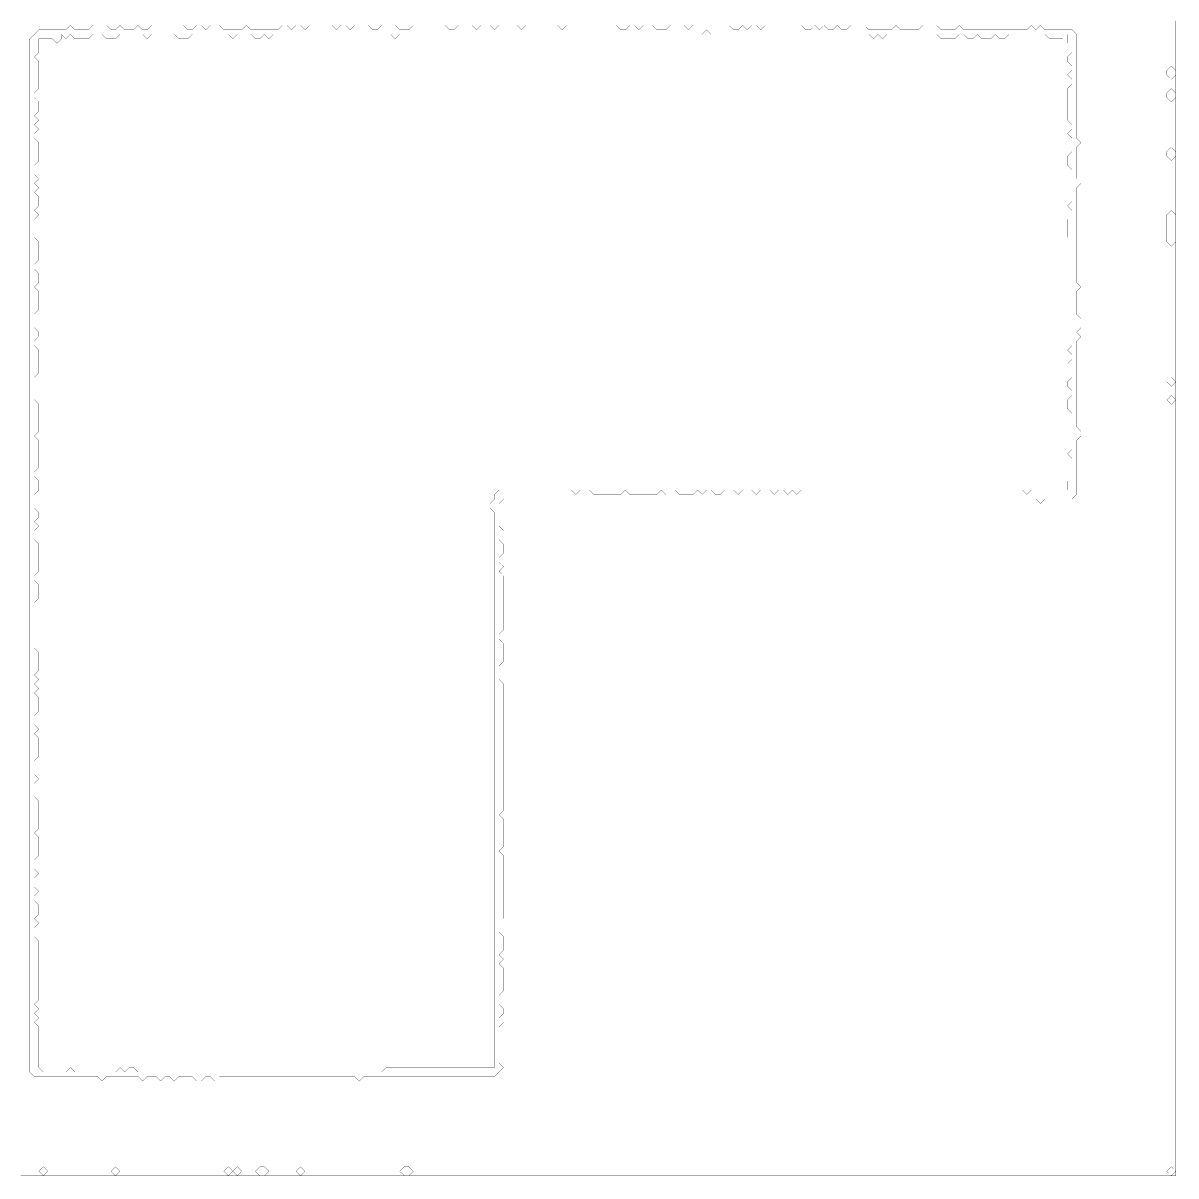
# Model space of a CAD drawing. Header units: metres. Extents: x 0 to 5192, y -5192 to 0.
# Drawn here: x 2596 to 5192, y -5192 to -2596 of the extents above; entities that cross this region are included whole.
import ezdxf

# ---------------------------------------------------------------- set-up
doc = ezdxf.new("R2010")
doc.units = ezdxf.units.M
doc.layers.add('conductor', color=1, linetype='Continuous')
doc.layers.add('substrate', color=5, linetype='Continuous')

msp = doc.modelspace()

# ---------------------------------------------------------------- linework, layer by layer
at = {"layer": 'conductor', "const_width": 0.5}
msp.add_lwpolyline([(4135.2, -2611.2), (4125, -2621.3), (4114.9, -2621.3), (4104.7, -2621.3), (4094.5, -2621.3), (4084.4, -2621.3), (4074.2, -2621.3), (4064.1, -2621.3), (4053.9, -2621.3), (4043.7, -2621.3), (4033.6, -2621.3), (4023.4, -2621.3), (4013.3, -2621.3), (4003.1, -2621.3), (3992.9, -2621.3), (3982.8, -2621.3), (3972.6, -2621.3), (3962.5, -2621.3), (3952.3, -2621.3), (3942.1, -2621.3), (3932, -2621.3), (3921.8, -2621.3), (3911.7, -2621.3), (3901.5, -2621.3), (3891.3, -2621.3), (3881.2, -2621.3), (3871, -2621.3), (3860.9, -2621.3), (3850.7, -2621.3), (3840.5, -2621.3), (3830.4, -2621.3), (3820.2, -2621.3), (3810.1, -2621.3), (3799.9, -2621.3), (3789.7, -2621.3), (3779.6, -2621.3), (3769.4, -2621.3), (3759.3, -2621.3), (3749.1, -2621.3), (3738.9, -2621.3), (3728.8, -2621.3), (3718.6, -2621.3), (3708.5, -2621.3), (3698.3, -2621.3), (3688.1, -2621.3), (3678, -2621.3), (3667.8, -2621.3), (3657.7, -2621.3), (3647.5, -2621.3), (3637.3, -2621.3), (3627.2, -2621.3), (3617, -2621.3), (3606.9, -2621.3), (3596.7, -2621.3), (3586.5, -2621.3), (3576.4, -2621.3), (3566.2, -2621.3), (3556.1, -2621.3), (3545.9, -2621.3), (3535.7, -2621.3), (3525.6, -2621.3), (3515.4, -2621.3), (3505.3, -2621.3), (3495.1, -2621.3), (3484.9, -2621.3), (3474.8, -2621.3), (3464.6, -2621.3), (3454.5, -2621.3), (3444.3, -2621.3), (3434.1, -2631.5), (3424, -2621.3), (3413.8, -2621.3), (3403.7, -2621.3), (3393.5, -2621.3), (3383.3, -2621.3), (3373.2, -2621.3), (3363, -2621.3), (3352.9, -2621.3), (3342.7, -2621.3), (3332.5, -2621.3), (3322.4, -2621.3), (3312.2, -2621.3), (3302.1, -2621.3), (3291.9, -2621.3), (3281.7, -2621.3), (3271.6, -2621.3), (3261.4, -2621.3), (3251.2, -2621.3), (3241.1, -2621.3), (3230.9, -2621.3), (3220.8, -2621.3), (3210.6, -2621.3), (3200.4, -2621.3), (3190.3, -2621.3), (3180.1, -2621.3), (3170, -2621.3), (3159.8, -2621.3), (3149.6, -2631.5), (3139.5, -2621.3), (3129.3, -2631.5), (3119.2, -2631.5), (3109, -2621.3), (3098.8, -2621.3), (3088.7, -2621.3), (3078.5, -2621.3), (3068.4, -2631.5), (3058.2, -2621.3), (3048, -2621.3), (3037.9, -2621.3), (3027.7, -2621.3), (3017.6, -2621.3), (3007.4, -2621.3), (2997.2, -2621.3), (2987.1, -2621.3), (2976.9, -2621.3), (2966.8, -2631.5), (2956.6, -2631.5), (2946.4, -2631.5), (2936.3, -2621.3), (2926.1, -2621.3), (2916, -2621.3), (2905.8, -2621.3), (2895.6, -2621.3), (2885.5, -2621.3), (2875.3, -2631.5), (2865.2, -2621.3), (2855, -2621.3), (2844.8, -2621.3), (2834.7, -2621.3), (2824.5, -2621.3), (2814.4, -2621.3), (2804.2, -2631.5), (2794, -2631.5), (2783.9, -2631.5), (2773.7, -2621.3), (2763.6, -2621.3), (2753.4, -2621.3), (2743.2, -2631.5), (2733.1, -2631.5), (2722.9, -2631.5), (2712.8, -2631.5), (2702.6, -2621.3), (2692.4, -2631.5), (2682.3, -2621.3), (2682.3, -2631.5), (2672.1, -2641.6), (2662, -2631.5), (2651.8, -2631.5), (2641.6, -2631.5), (2631.5, -2631.5), (2631.5, -2641.6), (2631.5, -2651.8), (2631.5, -2662), (2621.3, -2672.1), (2631.5, -2682.3), (2631.5, -2692.4), (2631.5, -2702.6), (2631.5, -2712.8), (2631.5, -2722.9), (2631.5, -2733.1), (2631.5, -2743.2), (2621.3, -2753.4), (2621.3, -2763.6), (2631.5, -2773.7), (2631.5, -2783.9), (2631.5, -2794), (2621.3, -2804.2), (2631.5, -2814.4), (2621.3, -2824.5), (2631.5, -2834.7), (2621.3, -2844.8), (2621.3, -2855), (2631.5, -2865.2), (2631.5, -2875.3), (2631.5, -2885.5), (2631.5, -2895.6), (2631.5, -2905.8), (2621.3, -2916), (2621.3, -2926.1), (2621.3, -2936.3), (2631.5, -2946.4), (2621.3, -2956.6), (2631.5, -2966.8), (2621.3, -2976.9), (2631.5, -2987.1), (2631.5, -2997.2), (2631.5, -3007.4), (2621.3, -3017.6), (2631.5, -3027.7), (2621.3, -3037.9), (2621.3, -3048), (2621.3, -3058.2), (2621.3, -3068.4), (2621.3, -3078.5), (2631.5, -3088.7), (2631.5, -3098.8), (2631.5, -3109), (2631.5, -3119.2), (2631.5, -3129.3), (2621.3, -3139.5), (2621.3, -3149.6), (2631.5, -3159.8), (2631.5, -3170), (2631.5, -3180.1), (2621.3, -3190.3), (2631.5, -3200.4), (2631.5, -3210.6), (2631.5, -3220.8), (2631.5, -3230.9), (2631.5, -3241.1), (2621.3, -3251.2), (2621.3, -3261.4), (2621.3, -3271.6), (2621.3, -3281.7), (2631.5, -3291.9), (2631.5, -3302.1), (2621.3, -3312.2), (2621.3, -3322.4), (2631.5, -3332.5), (2631.5, -3342.7), (2631.5, -3352.9), (2631.5, -3363), (2631.5, -3373.2), (2631.5, -3383.3), (2621.3, -3393.5), (2621.3, -3403.7), (2621.3, -3413.8), (2621.3, -3424), (2621.3, -3434.1), (2621.3, -3444.3), (2631.5, -3454.5), (2631.5, -3464.6), (2631.5, -3474.8), (2631.5, -3484.9), (2631.5, -3495.1), (2631.5, -3505.3), (2631.5, -3515.4), (2621.3, -3525.6), (2631.5, -3535.7), (2631.5, -3545.9), (2631.5, -3556.1), (2631.5, -3566.2), (2631.5, -3576.4), (2631.5, -3586.5), (2631.5, -3596.7), (2621.3, -3606.9), (2621.3, -3617), (2631.5, -3627.2), (2631.5, -3637.3), (2631.5, -3647.5), (2621.3, -3657.7), (2621.3, -3667.8), (2621.3, -3678), (2621.3, -3688.1), (2631.5, -3698.3), (2631.5, -3708.5), (2621.3, -3718.6), (2631.5, -3728.8), (2621.3, -3738.9), (2621.3, -3749.1), (2621.3, -3759.3), (2631.5, -3769.4), (2631.5, -3779.6), (2631.5, -3789.7), (2631.5, -3799.9), (2631.5, -3810.1), (2631.5, -3820.2), (2631.5, -3830.4), (2621.3, -3840.5), (2621.3, -3850.7), (2631.5, -3860.9), (2631.5, -3871), (2631.5, -3881.2), (2631.5, -3891.3), (2621.3, -3901.5), (2621.3, -3911.7), (2621.3, -3921.8), (2621.3, -3932), (2621.3, -3942.1), (2621.3, -3952.3), (2621.3, -3962.5), (2621.3, -3972.6), (2621.3, -3982.8), (2621.3, -3992.9), (2621.3, -4003.1), (2631.5, -4013.3), (2631.5, -4023.4), (2631.5, -4033.6), (2631.5, -4043.7), (2631.5, -4053.9), (2621.3, -4064.1), (2631.5, -4074.2), (2621.3, -4084.4), (2631.5, -4094.5), (2621.3, -4104.7), (2631.5, -4114.9), (2631.5, -4125), (2631.5, -4135.2), (2631.5, -4145.3), (2621.3, -4155.5), (2621.3, -4165.7), (2621.3, -4175.8), (2631.5, -4186), (2621.3, -4196.1), (2631.5, -4206.3), (2631.5, -4216.5), (2631.5, -4226.6), (2631.5, -4236.8), (2631.5, -4246.9), (2621.3, -4257.1), (2621.3, -4267.3), (2621.3, -4277.4), (2621.3, -4287.6), (2631.5, -4297.7), (2621.3, -4307.9), (2621.3, -4318.1), (2621.3, -4328.2), (2621.3, -4338.4), (2631.5, -4348.5), (2631.5, -4358.7), (2631.5, -4368.9), (2631.5, -4379), (2631.5, -4389.2), (2631.5, -4399.3), (2631.5, -4409.5), (2621.3, -4419.7), (2631.5, -4429.8), (2631.5, -4440), (2631.5, -4450.1), (2631.5, -4460.3), (2631.5, -4470.5), (2621.3, -4480.6), (2621.3, -4490.8), (2621.3, -4500.9), (2631.5, -4511.1), (2621.3, -4521.3), (2621.3, -4531.4), (2621.3, -4541.6), (2631.5, -4551.8), (2621.3, -4561.9), (2621.3, -4572.1), (2631.5, -4582.2), (2631.5, -4592.4), (2631.5, -4602.6), (2621.3, -4612.7), (2631.5, -4622.9), (2621.3, -4633), (2621.3, -4643.2), (2621.3, -4653.4), (2631.5, -4663.5), (2631.5, -4673.7), (2631.5, -4683.8), (2631.5, -4694), (2631.5, -4704.2), (2631.5, -4714.3), (2631.5, -4724.5), (2631.5, -4734.6), (2631.5, -4744.8), (2631.5, -4755), (2631.5, -4765.1), (2631.5, -4775.3), (2631.5, -4785.4), (2631.5, -4795.6), (2621.3, -4805.8), (2631.5, -4815.9), (2621.3, -4826.1), (2631.5, -4836.2), (2621.3, -4846.4), (2631.5, -4856.6), (2631.5, -4866.7), (2631.5, -4876.9), (2631.5, -4887), (2631.5, -4897.2), (2631.5, -4907.4), (2631.5, -4917.5), (2631.5, -4927.7), (2631.5, -4937.8), (2631.5, -4948), (2641.6, -4958.2), (2651.8, -4958.2), (2662, -4958.2), (2672.1, -4958.2), (2682.3, -4958.2), (2692.4, -4958.2), (2702.6, -4948), (2712.8, -4958.2), (2722.9, -4958.2), (2733.1, -4958.2), (2743.2, -4958.2), (2753.4, -4958.2), (2763.6, -4958.2), (2773.7, -4958.2), (2783.9, -4958.2), (2794, -4958.2), (2804.2, -4958.2), (2814.4, -4948), (2824.5, -4958.2), (2834.7, -4948), (2844.8, -4948), (2855, -4958.2), (2865.2, -4958.2), (2875.3, -4958.2), (2885.5, -4958.2), (2895.6, -4958.2), (2905.8, -4958.2), (2916, -4958.2), (2926.1, -4958.2), (2936.3, -4958.2), (2946.4, -4958.2), (2956.6, -4958.2), (2966.8, -4958.2), (2976.9, -4958.2), (2987.1, -4958.2), (2997.2, -4958.2), (3007.4, -4958.2), (3017.6, -4958.2), (3027.7, -4958.2), (3037.9, -4958.2), (3048, -4958.2), (3058.2, -4958.2), (3068.4, -4958.2), (3078.5, -4958.2), (3088.7, -4958.2), (3098.8, -4958.2), (3109, -4958.2), (3119.2, -4958.2), (3129.3, -4958.2), (3139.5, -4958.2), (3149.6, -4958.2), (3159.8, -4958.2), (3170, -4958.2), (3180.1, -4958.2), (3190.3, -4958.2), (3200.4, -4958.2), (3210.6, -4958.2), (3220.8, -4958.2), (3230.9, -4958.2), (3241.1, -4958.2), (3251.2, -4958.2), (3261.4, -4958.2), (3271.6, -4958.2), (3281.7, -4958.2), (3291.9, -4958.2), (3302.1, -4958.2), (3312.2, -4958.2), (3322.4, -4958.2), (3332.5, -4958.2), (3342.7, -4958.2), (3352.9, -4958.2), (3363, -4958.2), (3373.2, -4958.2), (3383.3, -4958.2), (3393.5, -4958.2), (3403.7, -4958.2), (3413.8, -4948), (3424, -4948), (3434.1, -4948), (3444.3, -4948), (3454.5, -4948), (3464.6, -4948), (3474.8, -4948), (3484.9, -4948), (3495.1, -4948), (3505.3, -4948), (3515.4, -4948), (3525.6, -4948), (3535.7, -4948), (3545.9, -4948), (3556.1, -4948), (3566.2, -4948), (3576.4, -4948), (3586.5, -4948), (3596.7, -4948), (3606.9, -4948), (3617, -4948), (3627.2, -4948), (3637.3, -4948), (3647.5, -4948), (3657.7, -4948), (3657.7, -4937.8), (3657.7, -4927.7), (3657.7, -4917.5), (3657.7, -4907.4), (3657.7, -4897.2), (3657.7, -4887), (3657.7, -4876.9), (3657.7, -4866.7), (3657.7, -4856.6), (3657.7, -4846.4), (3657.7, -4836.2), (3657.7, -4826.1), (3657.7, -4815.9), (3657.7, -4805.8), (3657.7, -4795.6), (3657.7, -4785.4), (3657.7, -4775.3), (3657.7, -4765.1), (3657.7, -4755), (3657.7, -4744.8), (3657.7, -4734.6), (3657.7, -4724.5), (3657.7, -4714.3), (3657.7, -4704.2), (3657.7, -4694), (3657.7, -4683.8), (3657.7, -4673.7), (3657.7, -4663.5), (3657.7, -4653.4), (3657.7, -4643.2), (3657.7, -4633), (3657.7, -4622.9), (3657.7, -4612.7), (3657.7, -4602.6), (3657.7, -4592.4), (3657.7, -4582.2), (3657.7, -4572.1), (3657.7, -4561.9), (3657.7, -4551.8), (3657.7, -4541.6), (3657.7, -4531.4), (3657.7, -4521.3), (3657.7, -4511.1), (3657.7, -4500.9), (3657.7, -4490.8), (3657.7, -4480.6), (3657.7, -4470.5), (3657.7, -4460.3), (3657.7, -4450.1), (3657.7, -4440), (3657.7, -4429.8), (3657.7, -4419.7), (3657.7, -4409.5), (3657.7, -4399.3), (3657.7, -4389.2), (3657.7, -4379), (3657.7, -4368.9), (3657.7, -4358.7), (3657.7, -4348.5), (3657.7, -4338.4), (3657.7, -4328.2), (3657.7, -4318.1), (3657.7, -4307.9), (3657.7, -4297.7), (3657.7, -4287.6), (3657.7, -4277.4), (3657.7, -4267.3), (3657.7, -4257.1), (3657.7, -4246.9), (3657.7, -4236.8), (3657.7, -4226.6), (3657.7, -4216.5), (3657.7, -4206.3), (3657.7, -4196.1), (3657.7, -4186), (3657.7, -4175.8), (3657.7, -4165.7), (3657.7, -4155.5), (3657.7, -4145.3), (3657.7, -4135.2), (3657.7, -4125), (3657.7, -4114.9), (3657.7, -4104.7), (3657.7, -4094.5), (3657.7, -4084.4), (3657.7, -4074.2), (3657.7, -4064.1), (3657.7, -4053.9), (3657.7, -4043.7), (3657.7, -4033.6), (3657.7, -4023.4), (3657.7, -4013.3), (3657.7, -4003.1), (3657.7, -3992.9), (3657.7, -3982.8), (3657.7, -3972.6), (3657.7, -3962.5), (3657.7, -3952.3), (3657.7, -3942.1), (3657.7, -3932), (3657.7, -3921.8), (3657.7, -3911.7), (3657.7, -3901.5), (3657.7, -3891.3), (3657.7, -3881.2), (3657.7, -3871), (3657.7, -3860.9), (3657.7, -3850.7), (3657.7, -3840.5), (3657.7, -3830.4), (3657.7, -3820.2), (3657.7, -3810.1), (3657.7, -3799.9), (3657.7, -3789.7), (3657.7, -3779.6), (3657.7, -3769.4), (3657.7, -3759.3), (3657.7, -3749.1), (3657.7, -3738.9), (3657.7, -3728.8), (3657.7, -3718.6), (3657.7, -3708.5), (3657.7, -3698.3), (3647.5, -3688.1), (3647.5, -3678), (3657.7, -3667.8), (3657.7, -3657.7), (3667.8, -3647.5), (3678, -3647.5), (3688.1, -3647.5), (3698.3, -3647.5), (3708.5, -3647.5), (3718.6, -3647.5), (3728.8, -3647.5), (3738.9, -3647.5), (3749.1, -3647.5), (3759.3, -3647.5), (3769.4, -3647.5), (3779.6, -3647.5), (3789.7, -3647.5), (3799.9, -3647.5), (3810.1, -3647.5), (3820.2, -3647.5), (3830.4, -3647.5), (3840.5, -3657.7), (3850.7, -3647.5), (3860.9, -3647.5), (3871, -3647.5), (3881.2, -3657.7), (3891.3, -3657.7), (3901.5, -3657.7), (3911.7, -3657.7), (3921.8, -3657.7), (3932, -3657.7), (3942.1, -3657.7), (3952.3, -3647.5), (3962.5, -3657.7), (3972.6, -3657.7), (3982.8, -3657.7), (3992.9, -3657.7), (4003.1, -3657.7), (4013.3, -3657.7), (4023.4, -3657.7), (4033.6, -3647.5), (4043.7, -3657.7), (4053.9, -3647.5), (4064.1, -3647.5), (4074.2, -3657.7), (4084.4, -3657.7), (4094.5, -3657.7), (4104.7, -3657.7), (4114.9, -3647.5), (4125, -3657.7), (4135.2, -3647.5), (4145.3, -3647.5), (4155.5, -3657.7), (4165.7, -3657.7), (4175.8, -3647.5), (4186, -3647.5), (4196.1, -3647.5), (4206.3, -3657.7), (4216.5, -3647.5), (4226.6, -3647.5), (4236.8, -3647.5), (4246.9, -3657.7), (4257.1, -3647.5), (4267.3, -3647.5), (4277.4, -3647.5), (4287.6, -3657.7), (4297.7, -3647.5), (4307.9, -3647.5), (4318.1, -3657.7), (4328.2, -3647.5), (4338.4, -3657.7), (4348.5, -3647.5), (4358.7, -3647.5), (4368.9, -3647.5), (4379, -3647.5), (4389.2, -3647.5), (4399.3, -3647.5), (4409.5, -3647.5), (4419.7, -3647.5), (4429.8, -3647.5), (4440, -3647.5), (4450.1, -3647.5), (4460.3, -3647.5), (4470.5, -3647.5), (4480.6, -3647.5), (4490.8, -3647.5), (4500.9, -3647.5), (4511.1, -3647.5), (4521.3, -3647.5), (4531.4, -3647.5), (4541.6, -3647.5), (4551.8, -3647.5), (4561.9, -3647.5), (4572.1, -3647.5), (4582.2, -3647.5), (4592.4, -3647.5), (4602.6, -3647.5), (4612.7, -3647.5), (4622.9, -3647.5), (4633, -3647.5), (4643.2, -3647.5), (4653.4, -3647.5), (4663.5, -3647.5), (4673.7, -3647.5), (4683.8, -3647.5), (4694, -3647.5), (4704.2, -3647.5), (4714.3, -3647.5), (4724.5, -3647.5), (4734.6, -3647.5), (4744.8, -3647.5), (4755, -3647.5), (4765.1, -3647.5), (4775.3, -3647.5), (4785.4, -3647.5), (4795.6, -3647.5), (4805.8, -3647.5), (4815.9, -3647.5), (4826.1, -3647.5), (4836.2, -3647.5), (4846.4, -3647.5), (4856.6, -3657.7), (4866.7, -3647.5), (4876.9, -3647.5), (4887, -3647.5), (4897.2, -3647.5), (4907.4, -3647.5), (4917.5, -3647.5), (4927.7, -3647.5), (4937.8, -3647.5), (4948, -3647.5), (4948, -3637.3), (4948, -3627.2), (4958.2, -3617), (4958.2, -3606.9), (4958.2, -3596.7), (4958.2, -3586.5), (4958.2, -3576.4), (4948, -3566.2), (4958.2, -3556.1), (4958.2, -3545.9), (4958.2, -3535.7), (4958.2, -3525.6), (4958.2, -3515.4), (4958.2, -3505.3), (4958.2, -3495.1), (4958.2, -3484.9), (4958.2, -3474.8), (4948, -3464.6), (4948, -3454.5), (4948, -3444.3), (4958.2, -3434.1), (4958.2, -3424), (4948, -3413.8), (4948, -3403.7), (4958.2, -3393.5), (4958.2, -3383.3), (4958.2, -3373.2), (4948, -3363), (4958.2, -3352.9), (4958.2, -3342.7), (4948, -3332.5), (4958.2, -3322.4), (4958.2, -3312.2), (4958.2, -3302.1), (4958.2, -3291.9), (4958.2, -3281.7), (4958.2, -3271.6), (4958.2, -3261.4), (4958.2, -3251.2), (4958.2, -3241.1), (4958.2, -3230.9), (4958.2, -3220.8), (4958.2, -3210.6), (4958.2, -3200.4), (4958.2, -3190.3), (4958.2, -3180.1), (4958.2, -3170), (4958.2, -3159.8), (4958.2, -3149.6), (4958.2, -3139.5), (4958.2, -3129.3), (4958.2, -3119.2), (4958.2, -3109), (4958.2, -3098.8), (4958.2, -3088.7), (4948, -3078.5), (4948, -3068.4), (4948, -3058.2), (4948, -3048), (4948, -3037.9), (4958.2, -3027.7), (4958.2, -3017.6), (4948, -3007.4), (4958.2, -2997.2), (4958.2, -2987.1), (4958.2, -2976.9), (4958.2, -2966.8), (4958.2, -2956.6), (4958.2, -2946.4), (4958.2, -2936.3), (4958.2, -2926.1), (4948, -2916), (4948, -2905.8), (4948, -2895.6), (4958.2, -2885.5), (4958.2, -2875.3), (4958.2, -2865.2), (4958.2, -2855), (4948, -2844.8), (4958.2, -2834.7), (4958.2, -2824.5), (4948, -2814.4), (4948, -2804.2), (4948, -2794), (4948, -2783.9), (4948, -2773.7), (4948, -2763.6), (4948, -2753.4), (4948, -2743.2), (4958.2, -2733.1), (4958.2, -2722.9), (4948, -2712.8), (4958.2, -2702.6), (4958.2, -2692.4), (4948, -2682.3), (4948, -2672.1), (4958.2, -2662), (4958.2, -2651.8), (4948, -2641.6), (4948, -2631.5), (4948, -2621.3), (4937.8, -2631.5), (4927.7, -2631.5), (4917.5, -2631.5), (4907.4, -2631.5), (4897.2, -2621.3), (4887, -2621.3), (4876.9, -2621.3), (4866.7, -2621.3), (4856.6, -2621.3), (4846.4, -2621.3), (4836.2, -2621.3), (4826.1, -2621.3), (4815.9, -2621.3), (4805.8, -2631.5), (4795.6, -2631.5), (4785.4, -2621.3), (4775.3, -2631.5), (4765.1, -2631.5), (4755, -2631.5), (4744.8, -2621.3), (4734.6, -2631.5), (4724.5, -2631.5), (4714.3, -2621.3), (4704.2, -2621.3), (4694, -2631.5), (4683.8, -2631.5), (4673.7, -2631.5), (4663.5, -2631.5), (4653.4, -2621.3), (4643.2, -2621.3), (4633, -2621.3), (4622.9, -2621.3), (4612.7, -2621.3), (4602.6, -2621.3), (4592.4, -2621.3), (4582.2, -2621.3), (4572.1, -2621.3), (4561.9, -2621.3), (4551.8, -2621.3), (4541.6, -2621.3), (4531.4, -2631.5), (4521.3, -2621.3), (4511.1, -2631.5), (4500.9, -2621.3), (4490.8, -2621.3), (4480.6, -2621.3), (4470.5, -2621.3), (4460.3, -2621.3), (4450.1, -2621.3), (4440, -2621.3), (4429.8, -2621.3), (4419.7, -2621.3), (4409.5, -2621.3), (4399.3, -2621.3), (4389.2, -2621.3), (4379, -2621.3), (4368.9, -2621.3), (4358.7, -2621.3), (4348.5, -2621.3), (4338.4, -2621.3), (4328.2, -2621.3), (4318.1, -2621.3), (4307.9, -2621.3), (4297.7, -2621.3), (4287.6, -2621.3), (4277.4, -2621.3), (4267.3, -2621.3), (4257.1, -2621.3), (4246.9, -2621.3), (4236.8, -2621.3), (4226.6, -2621.3), (4216.5, -2621.3), (4206.3, -2621.3), (4196.1, -2621.3), (4186, -2621.3), (4175.8, -2621.3), (4165.7, -2621.3), (4155.5, -2621.3), (4145.3, -2621.3)], close=True, dxfattribs=at)
at = {"layer": 'substrate', "const_width": 0.5}
msp.add_lwpolyline([(2590.8, -5191.8), (2601, -5191.8), (2611.2, -5191.8), (2621.3, -5191.8), (2631.5, -5191.8), (2641.6, -5191.8), (2651.8, -5191.8), (2662, -5191.8), (2672.1, -5191.8), (2682.3, -5191.8), (2692.4, -5191.8), (2702.6, -5191.8), (2712.8, -5191.8), (2722.9, -5191.8), (2733.1, -5191.8), (2743.2, -5191.8), (2753.4, -5191.8), (2763.6, -5191.8), (2773.7, -5191.8), (2783.9, -5191.8), (2794, -5191.8), (2804.2, -5191.8), (2814.4, -5191.8), (2824.5, -5191.8), (2834.7, -5191.8), (2844.8, -5191.8), (2855, -5191.8), (2865.2, -5191.8), (2875.3, -5191.8), (2885.5, -5191.8), (2895.6, -5191.8), (2905.8, -5191.8), (2916, -5191.8), (2926.1, -5191.8), (2936.3, -5191.8), (2946.4, -5191.8), (2956.6, -5191.8), (2966.8, -5191.8), (2976.9, -5191.8), (2987.1, -5191.8), (2997.2, -5191.8), (3007.4, -5191.8), (3017.6, -5191.8), (3027.7, -5191.8), (3037.9, -5191.8), (3048, -5191.8), (3058.2, -5191.8), (3068.4, -5191.8), (3078.5, -5191.8), (3088.7, -5191.8), (3098.8, -5191.8), (3109, -5191.8), (3119.2, -5191.8), (3129.3, -5191.8), (3139.5, -5191.8), (3149.6, -5191.8), (3159.8, -5191.8), (3170, -5191.8), (3180.1, -5191.8), (3190.3, -5191.8), (3200.4, -5191.8), (3210.6, -5191.8), (3220.8, -5191.8), (3230.9, -5191.8), (3241.1, -5191.8), (3251.2, -5191.8), (3261.4, -5191.8), (3271.6, -5191.8), (3281.7, -5191.8), (3291.9, -5191.8), (3302.1, -5191.8), (3312.2, -5191.8), (3322.4, -5191.8), (3332.5, -5191.8), (3342.7, -5191.8), (3352.9, -5191.8), (3363, -5191.8), (3373.2, -5191.8), (3383.3, -5191.8), (3393.5, -5191.8), (3403.7, -5191.8), (3413.8, -5191.8), (3424, -5191.8), (3434.1, -5191.8), (3444.3, -5191.8), (3454.5, -5191.8), (3464.6, -5191.8), (3474.8, -5191.8), (3484.9, -5191.8), (3495.1, -5191.8), (3505.3, -5191.8), (3515.4, -5191.8), (3525.6, -5191.8), (3535.7, -5191.8), (3545.9, -5191.8), (3556.1, -5191.8), (3566.2, -5191.8), (3576.4, -5191.8), (3586.5, -5191.8), (3596.7, -5191.8), (3606.9, -5191.8), (3617, -5191.8), (3627.2, -5191.8), (3637.3, -5191.8), (3647.5, -5191.8), (3657.7, -5191.8), (3667.8, -5191.8), (3678, -5191.8), (3688.1, -5191.8), (3698.3, -5191.8), (3708.5, -5191.8), (3718.6, -5191.8), (3728.8, -5191.8), (3738.9, -5191.8), (3749.1, -5191.8), (3759.3, -5191.8), (3769.4, -5191.8), (3779.6, -5191.8), (3789.7, -5191.8), (3799.9, -5191.8), (3810.1, -5191.8), (3820.2, -5191.8), (3830.4, -5191.8), (3840.5, -5191.8), (3850.7, -5191.8), (3860.9, -5191.8), (3871, -5191.8), (3881.2, -5191.8), (3891.3, -5191.8), (3901.5, -5191.8), (3911.7, -5191.8), (3921.8, -5191.8), (3932, -5191.8), (3942.1, -5191.8), (3952.3, -5191.8), (3962.5, -5191.8), (3972.6, -5191.8), (3982.8, -5191.8), (3992.9, -5191.8), (4003.1, -5191.8), (4013.3, -5191.8), (4023.4, -5191.8), (4033.6, -5191.8), (4043.7, -5191.8), (4053.9, -5191.8), (4064.1, -5191.8), (4074.2, -5191.8), (4084.4, -5191.8), (4094.5, -5191.8), (4104.7, -5191.8), (4114.9, -5191.8), (4125, -5191.8), (4135.2, -5191.8), (4145.3, -5191.8), (4155.5, -5191.8), (4165.7, -5191.8), (4175.8, -5191.8), (4186, -5191.8), (4196.1, -5191.8), (4206.3, -5191.8), (4216.5, -5191.8), (4226.6, -5191.8), (4236.8, -5191.8), (4246.9, -5191.8), (4257.1, -5191.8), (4267.3, -5191.8), (4277.4, -5191.8), (4287.6, -5191.8), (4297.7, -5191.8), (4307.9, -5191.8), (4318.1, -5191.8), (4328.2, -5191.8), (4338.4, -5191.8), (4348.5, -5191.8), (4358.7, -5191.8), (4368.9, -5191.8), (4379, -5191.8), (4389.2, -5191.8), (4399.3, -5191.8), (4409.5, -5191.8), (4419.7, -5191.8), (4429.8, -5191.8), (4440, -5191.8), (4450.1, -5191.8), (4460.3, -5191.8), (4470.5, -5191.8), (4480.6, -5191.8), (4490.8, -5191.8), (4500.9, -5191.8), (4511.1, -5191.8), (4521.3, -5191.8), (4531.4, -5191.8), (4541.6, -5191.8), (4551.8, -5191.8), (4561.9, -5191.8), (4572.1, -5191.8), (4582.2, -5191.8), (4592.4, -5191.8), (4602.6, -5191.8), (4612.7, -5191.8), (4622.9, -5191.8), (4633, -5191.8), (4643.2, -5191.8), (4653.4, -5191.8), (4663.5, -5191.8), (4673.7, -5191.8), (4683.8, -5191.8), (4694, -5191.8), (4704.2, -5191.8), (4714.3, -5191.8), (4724.5, -5191.8), (4734.6, -5191.8), (4744.8, -5191.8), (4755, -5191.8), (4765.1, -5191.8), (4775.3, -5191.8), (4785.4, -5191.8), (4795.6, -5191.8), (4805.8, -5191.8), (4815.9, -5191.8), (4826.1, -5191.8), (4836.2, -5191.8), (4846.4, -5191.8), (4856.6, -5191.8), (4866.7, -5191.8), (4876.9, -5191.8), (4887, -5191.8), (4897.2, -5191.8), (4907.4, -5191.8), (4917.5, -5191.8), (4927.7, -5191.8), (4937.8, -5191.8), (4948, -5191.8), (4958.2, -5191.8), (4968.3, -5191.8), (4978.5, -5191.8), (4988.6, -5191.8), (4998.8, -5191.8), (5009, -5191.8), (5019.1, -5191.8), (5029.3, -5191.8), (5039.4, -5191.8), (5049.6, -5191.8), (5059.8, -5191.8), (5069.9, -5191.8), (5080.1, -5191.8), (5090.2, -5191.8), (5100.4, -5191.8), (5110.6, -5191.8), (5120.7, -5191.8), (5130.9, -5191.8), (5141, -5191.8), (5151.2, -5191.8), (5161.4, -5191.8), (5171.5, -5191.8), (5181.7, -5191.8), (5191.8, -5191.8), (5191.8, -5181.7), (5191.8, -5171.5), (5191.8, -5161.4), (5191.8, -5151.2), (5191.8, -5141), (5191.8, -5130.9), (5191.8, -5120.7), (5191.8, -5110.6), (5191.8, -5100.4), (5191.8, -5090.2), (5191.8, -5080.1), (5191.8, -5069.9), (5191.8, -5059.8), (5191.8, -5049.6), (5191.8, -5039.4), (5191.8, -5029.3), (5191.8, -5019.1), (5191.8, -5009), (5191.8, -4998.8), (5191.8, -4988.6), (5191.8, -4978.5), (5191.8, -4968.3), (5191.8, -4958.2), (5191.8, -4948), (5191.8, -4937.8), (5191.8, -4927.7), (5191.8, -4917.5), (5191.8, -4907.4), (5191.8, -4897.2), (5191.8, -4887), (5191.8, -4876.9), (5191.8, -4866.7), (5191.8, -4856.6), (5191.8, -4846.4), (5191.8, -4836.2), (5191.8, -4826.1), (5191.8, -4815.9), (5191.8, -4805.8), (5191.8, -4795.6), (5191.8, -4785.4), (5191.8, -4775.3), (5191.8, -4765.1), (5191.8, -4755), (5191.8, -4744.8), (5191.8, -4734.6), (5191.8, -4724.5), (5191.8, -4714.3), (5191.8, -4704.2), (5191.8, -4694), (5191.8, -4683.8), (5191.8, -4673.7), (5191.8, -4663.5), (5191.8, -4653.4), (5191.8, -4643.2), (5191.8, -4633), (5191.8, -4622.9), (5191.8, -4612.7), (5191.8, -4602.6), (5191.8, -4592.4), (5191.8, -4582.2), (5191.8, -4572.1), (5191.8, -4561.9), (5191.8, -4551.8), (5191.8, -4541.6), (5191.8, -4531.4), (5191.8, -4521.3), (5191.8, -4511.1), (5191.8, -4500.9), (5191.8, -4490.8), (5191.8, -4480.6), (5191.8, -4470.5), (5191.8, -4460.3), (5191.8, -4450.1), (5191.8, -4440), (5191.8, -4429.8), (5191.8, -4419.7), (5191.8, -4409.5), (5191.8, -4399.3), (5191.8, -4389.2), (5191.8, -4379), (5191.8, -4368.9), (5191.8, -4358.7), (5191.8, -4348.5), (5191.8, -4338.4), (5191.8, -4328.2), (5191.8, -4318.1), (5191.8, -4307.9), (5191.8, -4297.7), (5191.8, -4287.6), (5191.8, -4277.4), (5191.8, -4267.3), (5191.8, -4257.1), (5191.8, -4246.9), (5191.8, -4236.8), (5191.8, -4226.6), (5191.8, -4216.5), (5191.8, -4206.3), (5191.8, -4196.1), (5191.8, -4186), (5191.8, -4175.8), (5191.8, -4165.7), (5191.8, -4155.5), (5191.8, -4145.3), (5191.8, -4135.2), (5191.8, -4125), (5191.8, -4114.9), (5191.8, -4104.7), (5191.8, -4094.5), (5191.8, -4084.4), (5191.8, -4074.2), (5191.8, -4064.1), (5191.8, -4053.9), (5191.8, -4043.7), (5191.8, -4033.6), (5191.8, -4023.4), (5191.8, -4013.3), (5191.8, -4003.1), (5191.8, -3992.9), (5191.8, -3982.8), (5191.8, -3972.6), (5191.8, -3962.5), (5191.8, -3952.3), (5191.8, -3942.1), (5191.8, -3932), (5191.8, -3921.8), (5191.8, -3911.7), (5191.8, -3901.5), (5191.8, -3891.3), (5191.8, -3881.2), (5191.8, -3871), (5191.8, -3860.9), (5191.8, -3850.7), (5191.8, -3840.5), (5191.8, -3830.4), (5191.8, -3820.2), (5191.8, -3810.1), (5191.8, -3799.9), (5191.8, -3789.7), (5191.8, -3779.6), (5191.8, -3769.4), (5191.8, -3759.3), (5191.8, -3749.1), (5191.8, -3738.9), (5191.8, -3728.8), (5191.8, -3718.6), (5191.8, -3708.5), (5191.8, -3698.3), (5191.8, -3688.1), (5191.8, -3678), (5191.8, -3667.8), (5191.8, -3657.7), (5191.8, -3647.5), (5191.8, -3637.3), (5191.8, -3627.2), (5191.8, -3617), (5191.8, -3606.9), (5191.8, -3596.7), (5191.8, -3586.5), (5191.8, -3576.4), (5191.8, -3566.2), (5191.8, -3556.1), (5191.8, -3545.9), (5191.8, -3535.7), (5191.8, -3525.6), (5191.8, -3515.4), (5191.8, -3505.3), (5191.8, -3495.1), (5191.8, -3484.9), (5191.8, -3474.8), (5191.8, -3464.6), (5191.8, -3454.5), (5191.8, -3444.3), (5191.8, -3434.1), (5191.8, -3424), (5191.8, -3413.8), (5191.8, -3403.7), (5191.8, -3393.5), (5191.8, -3383.3), (5191.8, -3373.2), (5191.8, -3363), (5191.8, -3352.9), (5191.8, -3342.7), (5191.8, -3332.5), (5191.8, -3322.4), (5191.8, -3312.2), (5191.8, -3302.1), (5191.8, -3291.9), (5191.8, -3281.7), (5191.8, -3271.6), (5191.8, -3261.4), (5191.8, -3251.2), (5191.8, -3241.1), (5191.8, -3230.9), (5191.8, -3220.8), (5191.8, -3210.6), (5191.8, -3200.4), (5191.8, -3190.3), (5191.8, -3180.1), (5191.8, -3170), (5191.8, -3159.8), (5191.8, -3149.6), (5191.8, -3139.5), (5191.8, -3129.3), (5191.8, -3119.2), (5191.8, -3109), (5191.8, -3098.8), (5191.8, -3088.7), (5191.8, -3078.5), (5191.8, -3068.4), (5191.8, -3058.2), (5191.8, -3048), (5191.8, -3037.9), (5191.8, -3027.7), (5191.8, -3017.6), (5191.8, -3007.4), (5191.8, -2997.2), (5191.8, -2987.1), (5191.8, -2976.9), (5191.8, -2966.8), (5191.8, -2956.6), (5191.8, -2946.4), (5191.8, -2936.3), (5191.8, -2926.1), (5191.8, -2916), (5191.8, -2905.8), (5191.8, -2895.6), (5191.8, -2885.5), (5191.8, -2875.3), (5191.8, -2865.2), (5191.8, -2855), (5191.8, -2844.8), (5191.8, -2834.7), (5191.8, -2824.5), (5191.8, -2814.4), (5191.8, -2804.2), (5191.8, -2794), (5191.8, -2783.9), (5191.8, -2773.7), (5191.8, -2763.6), (5191.8, -2753.4), (5191.8, -2743.2), (5191.8, -2733.1), (5191.8, -2722.9), (5191.8, -2712.8), (5191.8, -2702.6), (5191.8, -2692.4), (5191.8, -2682.3), (5191.8, -2672.1), (5191.8, -2662), (5191.8, -2651.8), (5191.8, -2641.6), (5191.8, -2631.5), (5191.8, -2621.3), (5191.8, -2611.2), (5191.8, -2601), (5191.8, -2590.8)], dxfattribs=at)
for points in [[(2692.4, -2611.2), (2702.6, -2601), (2712.8, -2611.2), (2722.9, -2611.2), (2733.1, -2611.2), (2743.2, -2611.2), (2753.4, -2601), (2763.6, -2601), (2773.7, -2601), (2783.9, -2601), (2794, -2611.2), (2804.2, -2611.2), (2814.4, -2601), (2824.5, -2611.2), (2834.7, -2611.2), (2844.8, -2611.2), (2855, -2601), (2865.2, -2611.2), (2875.3, -2611.2), (2885.5, -2601), (2895.6, -2601), (2905.8, -2601), (2916, -2601), (2926.1, -2601), (2936.3, -2601), (2946.4, -2601), (2956.6, -2601), (2966.8, -2611.2), (2976.9, -2611.2), (2987.1, -2601), (2997.2, -2601), (3007.4, -2611.2), (3017.6, -2601), (3027.7, -2601), (3037.9, -2601), (3048, -2611.2), (3058.2, -2611.2), (3068.4, -2611.2), (3078.5, -2611.2), (3088.7, -2611.2), (3098.8, -2601), (3109, -2611.2), (3119.2, -2611.2), (3129.3, -2611.2), (3139.5, -2611.2), (3149.6, -2611.2), (3159.8, -2611.2), (3170, -2611.2), (3180.1, -2601), (3190.3, -2601), (3200.4, -2611.2), (3210.6, -2601), (3220.8, -2601), (3230.9, -2611.2), (3241.1, -2601), (3251.2, -2601), (3261.4, -2601), (3271.6, -2601), (3281.7, -2601), (3291.9, -2601), (3302.1, -2611.2), (3312.2, -2601), (3322.4, -2601), (3332.5, -2611.2), (3342.7, -2601), (3352.9, -2601), (3363, -2601), (3373.2, -2601), (3383.3, -2611.2), (3393.5, -2611.2), (3403.7, -2601), (3413.8, -2601), (3424, -2601), (3434.1, -2601), (3444.3, -2611.2), (3454.5, -2611.2), (3464.6, -2611.2), (3474.8, -2601), (3484.9, -2601), (3495.1, -2601), (3505.3, -2601), (3515.4, -2601), (3525.6, -2601), (3535.7, -2601), (3545.9, -2601), (3556.1, -2611.2), (3566.2, -2611.2), (3576.4, -2601), (3586.5, -2601), (3596.7, -2601), (3606.9, -2601), (3617, -2611.2), (3627.2, -2601), (3637.3, -2601), (3647.5, -2601), (3657.7, -2611.2), (3667.8, -2601), (3678, -2601), (3688.1, -2601), (3698.3, -2601), (3708.5, -2601), (3718.6, -2611.2), (3728.8, -2601), (3738.9, -2601), (3749.1, -2601), (3759.3, -2601), (3769.4, -2601), (3779.6, -2601), (3789.7, -2601), (3799.9, -2601), (3810.1, -2611.2), (3820.2, -2601), (3830.4, -2601), (3840.5, -2601), (3850.7, -2601), (3860.9, -2601), (3871, -2601), (3881.2, -2601), (3891.3, -2601), (3901.5, -2601), (3911.7, -2601), (3921.8, -2601), (3932, -2601), (3942.1, -2611.2), (3952.3, -2611.2), (3962.5, -2601), (3972.6, -2601), (3982.8, -2611.2), (3992.9, -2601), (4003.1, -2601), (4013.3, -2601), (4023.4, -2611.2), (4033.6, -2611.2), (4043.7, -2611.2), (4053.9, -2601), (4064.1, -2601), (4074.2, -2601), (4084.4, -2601), (4094.5, -2611.2), (4104.7, -2601), (4114.9, -2601), (4125, -2601), (4135.2, -2601), (4145.3, -2601), (4155.5, -2601), (4165.7, -2601), (4175.8, -2601), (4186, -2601), (4196.1, -2611.2), (4206.3, -2611.2), (4216.5, -2601), (4226.6, -2611.2), (4236.8, -2601), (4246.9, -2601), (4257.1, -2611.2), (4267.3, -2601), (4277.4, -2601), (4287.6, -2601), (4297.7, -2601), (4307.9, -2601), (4318.1, -2601), (4328.2, -2601), (4338.4, -2601), (4348.5, -2601), (4358.7, -2611.2), (4368.9, -2611.2), (4379, -2601), (4389.2, -2611.2), (4399.3, -2601), (4409.5, -2611.2), (4419.7, -2611.2), (4429.8, -2601), (4440, -2611.2), (4450.1, -2611.2), (4460.3, -2601), (4470.5, -2601), (4480.6, -2601), (4490.8, -2601), (4500.9, -2611.2), (4511.1, -2611.2), (4521.3, -2611.2), (4531.4, -2611.2), (4541.6, -2611.2), (4551.8, -2611.2), (4561.9, -2601), (4572.1, -2611.2), (4582.2, -2611.2), (4592.4, -2611.2), (4602.6, -2611.2), (4612.7, -2611.2), (4622.9, -2601), (4633, -2601), (4643.2, -2601), (4653.4, -2601), (4663.5, -2611.2), (4673.7, -2611.2), (4683.8, -2611.2), (4694, -2611.2), (4704.2, -2601), (4714.3, -2611.2), (4724.5, -2611.2), (4734.6, -2611.2), (4744.8, -2611.2), (4755, -2611.2), (4765.1, -2611.2), (4775.3, -2611.2), (4785.4, -2611.2), (4795.6, -2611.2), (4805.8, -2611.2), (4815.9, -2611.2), (4826.1, -2611.2), (4836.2, -2611.2), (4846.4, -2611.2), (4856.6, -2611.2), (4866.7, -2601), (4876.9, -2611.2), (4887, -2601), (4897.2, -2611.2), (4907.4, -2611.2), (4917.5, -2611.2), (4927.7, -2611.2), (4937.8, -2611.2), (4948, -2611.2), (4958.2, -2611.2), (4968.3, -2621.3), (4968.3, -2631.5), (4968.3, -2641.6), (4968.3, -2651.8), (4968.3, -2662), (4968.3, -2672.1), (4968.3, -2682.3), (4968.3, -2692.4), (4968.3, -2702.6), (4968.3, -2712.8), (4968.3, -2722.9), (4968.3, -2733.1), (4968.3, -2743.2), (4968.3, -2753.4), (4968.3, -2763.6), (4968.3, -2773.7), (4968.3, -2783.9), (4968.3, -2794), (4968.3, -2804.2), (4968.3, -2814.4), (4968.3, -2824.5), (4968.3, -2834.7), (4968.3, -2844.8), (4968.3, -2855), (4978.5, -2865.2), (4968.3, -2875.3), (4968.3, -2885.5), (4968.3, -2895.6), (4968.3, -2905.8), (4968.3, -2916), (4968.3, -2926.1), (4968.3, -2936.3), (4968.3, -2946.4), (4978.5, -2956.6), (4968.3, -2966.8), (4968.3, -2976.9), (4968.3, -2987.1), (4968.3, -2997.2), (4968.3, -3007.4), (4968.3, -3017.6), (4968.3, -3027.7), (4968.3, -3037.9), (4968.3, -3048), (4968.3, -3058.2), (4968.3, -3068.4), (4968.3, -3078.5), (4968.3, -3088.7), (4968.3, -3098.8), (4968.3, -3109), (4968.3, -3119.2), (4968.3, -3129.3), (4968.3, -3139.5), (4968.3, -3149.6), (4968.3, -3159.8), (4968.3, -3170), (4968.3, -3180.1), (4978.5, -3190.3), (4968.3, -3200.4), (4968.3, -3210.6), (4968.3, -3220.8), (4968.3, -3230.9), (4968.3, -3241.1), (4968.3, -3251.2), (4978.5, -3261.4), (4978.5, -3271.6), (4978.5, -3281.7), (4968.3, -3291.9), (4978.5, -3302.1), (4968.3, -3312.2), (4968.3, -3322.4), (4968.3, -3332.5), (4968.3, -3342.7), (4968.3, -3352.9), (4968.3, -3363), (4968.3, -3373.2), (4968.3, -3383.3), (4968.3, -3393.5), (4968.3, -3403.7), (4968.3, -3413.8), (4968.3, -3424), (4968.3, -3434.1), (4968.3, -3444.3), (4968.3, -3454.5), (4968.3, -3464.6), (4968.3, -3474.8), (4968.3, -3484.9), (4968.3, -3495.1), (4968.3, -3505.3), (4978.5, -3515.4), (4978.5, -3525.6), (4968.3, -3535.7), (4968.3, -3545.9), (4968.3, -3556.1), (4968.3, -3566.2), (4968.3, -3576.4), (4968.3, -3586.5), (4968.3, -3596.7), (4968.3, -3606.9), (4968.3, -3617), (4968.3, -3627.2), (4968.3, -3637.3), (4968.3, -3647.5), (4968.3, -3657.7), (4958.2, -3667.8), (4948, -3667.8), (4937.8, -3667.8), (4927.7, -3667.8), (4917.5, -3667.8), (4907.4, -3667.8), (4897.2, -3667.8), (4887, -3678), (4876.9, -3667.8), (4866.7, -3667.8), (4856.6, -3667.8), (4846.4, -3667.8), (4836.2, -3667.8), (4826.1, -3667.8), (4815.9, -3667.8), (4805.8, -3667.8), (4795.6, -3667.8), (4785.4, -3667.8), (4775.3, -3667.8), (4765.1, -3667.8), (4755, -3667.8), (4744.8, -3667.8), (4734.6, -3667.8), (4724.5, -3667.8), (4714.3, -3667.8), (4704.2, -3667.8), (4694, -3667.8), (4683.8, -3667.8), (4673.7, -3667.8), (4663.5, -3667.8), (4653.4, -3667.8), (4643.2, -3667.8), (4633, -3667.8), (4622.9, -3667.8), (4612.7, -3667.8), (4602.6, -3667.8), (4592.4, -3667.8), (4582.2, -3667.8), (4572.1, -3667.8), (4561.9, -3667.8), (4551.8, -3667.8), (4541.6, -3667.8), (4531.4, -3667.8), (4521.3, -3667.8), (4511.1, -3667.8), (4500.9, -3667.8), (4490.8, -3667.8), (4480.6, -3667.8), (4470.5, -3667.8), (4460.3, -3667.8), (4450.1, -3667.8), (4440, -3667.8), (4429.8, -3667.8), (4419.7, -3667.8), (4409.5, -3667.8), (4399.3, -3667.8), (4389.2, -3667.8), (4379, -3667.8), (4368.9, -3667.8), (4358.7, -3667.8), (4348.5, -3667.8), (4338.4, -3667.8), (4328.2, -3667.8), (4318.1, -3667.8), (4307.9, -3667.8), (4297.7, -3667.8), (4287.6, -3667.8), (4277.4, -3667.8), (4267.3, -3667.8), (4257.1, -3667.8), (4246.9, -3667.8), (4236.8, -3667.8), (4226.6, -3667.8), (4216.5, -3667.8), (4206.3, -3667.8), (4196.1, -3667.8), (4186, -3667.8), (4175.8, -3667.8), (4165.7, -3667.8), (4155.5, -3667.8), (4145.3, -3667.8), (4135.2, -3667.8), (4125, -3667.8), (4114.9, -3667.8), (4104.7, -3667.8), (4094.5, -3667.8), (4084.4, -3667.8), (4074.2, -3667.8), (4064.1, -3667.8), (4053.9, -3667.8), (4043.7, -3667.8), (4033.6, -3667.8), (4023.4, -3667.8), (4013.3, -3667.8), (4003.1, -3667.8), (3992.9, -3667.8), (3982.8, -3667.8), (3972.6, -3667.8), (3962.5, -3667.8), (3952.3, -3667.8), (3942.1, -3667.8), (3932, -3667.8), (3921.8, -3667.8), (3911.7, -3667.8), (3901.5, -3667.8), (3891.3, -3667.8), (3881.2, -3667.8), (3871, -3667.8), (3860.9, -3667.8), (3850.7, -3667.8), (3840.5, -3667.8), (3830.4, -3667.8), (3820.2, -3667.8), (3810.1, -3667.8), (3799.9, -3667.8), (3789.7, -3667.8), (3779.6, -3667.8), (3769.4, -3667.8), (3759.3, -3667.8), (3749.1, -3667.8), (3738.9, -3667.8), (3728.8, -3667.8), (3718.6, -3667.8), (3708.5, -3667.8), (3698.3, -3667.8), (3688.1, -3667.8), (3678, -3667.8), (3667.8, -3678), (3667.8, -3688.1), (3667.8, -3698.3), (3667.8, -3708.5), (3667.8, -3718.6), (3667.8, -3728.8), (3678, -3738.9), (3667.8, -3749.1), (3667.8, -3759.3), (3678, -3769.4), (3678, -3779.6), (3678, -3789.7), (3667.8, -3799.9), (3667.8, -3810.1), (3678, -3820.2), (3667.8, -3830.4), (3678, -3840.5), (3678, -3850.7), (3678, -3860.9), (3678, -3871), (3678, -3881.2), (3678, -3891.3), (3678, -3901.5), (3678, -3911.7), (3678, -3921.8), (3678, -3932), (3678, -3942.1), (3678, -3952.3), (3678, -3962.5), (3667.8, -3972.6), (3667.8, -3982.8), (3678, -3992.9), (3678, -4003.1), (3678, -4013.3), (3678, -4023.4), (3678, -4033.6), (3667.8, -4043.7), (3667.8, -4053.9), (3667.8, -4064.1), (3667.8, -4074.2), (3678, -4084.4), (3678, -4094.5), (3678, -4104.7), (3678, -4114.9), (3678, -4125), (3678, -4135.2), (3678, -4145.3), (3678, -4155.5), (3678, -4165.7), (3678, -4175.8), (3678, -4186), (3678, -4196.1), (3678, -4206.3), (3678, -4216.5), (3678, -4226.6), (3678, -4236.8), (3678, -4246.9), (3678, -4257.1), (3678, -4267.3), (3678, -4277.4), (3678, -4287.6), (3678, -4297.7), (3678, -4307.9), (3678, -4318.1), (3678, -4328.2), (3678, -4338.4), (3678, -4348.5), (3678, -4358.7), (3678, -4368.9), (3667.8, -4379), (3678, -4389.2), (3678, -4399.3), (3678, -4409.5), (3678, -4419.7), (3678, -4429.8), (3678, -4440), (3678, -4450.1), (3667.8, -4460.3), (3678, -4470.5), (3678, -4480.6), (3678, -4490.8), (3678, -4500.9), (3678, -4511.1), (3678, -4521.3), (3678, -4531.4), (3678, -4541.6), (3678, -4551.8), (3678, -4561.9), (3678, -4572.1), (3678, -4582.2), (3678, -4592.4), (3678, -4602.6), (3678, -4612.7), (3667.8, -4622.9), (3667.8, -4633), (3667.8, -4643.2), (3678, -4653.4), (3678, -4663.5), (3678, -4673.7), (3678, -4683.8), (3667.8, -4694), (3678, -4704.2), (3667.8, -4714.3), (3678, -4724.5), (3678, -4734.6), (3678, -4744.8), (3678, -4755), (3678, -4765.1), (3678, -4775.3), (3667.8, -4785.4), (3667.8, -4795.6), (3667.8, -4805.8), (3678, -4815.9), (3678, -4826.1), (3667.8, -4836.2), (3678, -4846.4), (3667.8, -4856.6), (3667.8, -4866.7), (3667.8, -4876.9), (3667.8, -4887), (3667.8, -4897.2), (3667.8, -4907.4), (3667.8, -4917.5), (3667.8, -4927.7), (3667.8, -4937.8), (3678, -4948), (3667.8, -4958.2), (3657.7, -4968.3), (3647.5, -4968.3), (3637.3, -4968.3), (3627.2, -4968.3), (3617, -4968.3), (3606.9, -4968.3), (3596.7, -4968.3), (3586.5, -4968.3), (3576.4, -4968.3), (3566.2, -4968.3), (3556.1, -4968.3), (3545.9, -4968.3), (3535.7, -4968.3), (3525.6, -4968.3), (3515.4, -4968.3), (3505.3, -4968.3), (3495.1, -4968.3), (3484.9, -4968.3), (3474.8, -4968.3), (3464.6, -4968.3), (3454.5, -4968.3), (3444.3, -4968.3), (3434.1, -4968.3), (3424, -4968.3), (3413.8, -4968.3), (3403.7, -4968.3), (3393.5, -4968.3), (3383.3, -4968.3), (3373.2, -4968.3), (3363, -4968.3), (3352.9, -4978.5), (3342.7, -4968.3), (3332.5, -4968.3), (3322.4, -4968.3), (3312.2, -4968.3), (3302.1, -4968.3), (3291.9, -4968.3), (3281.7, -4968.3), (3271.6, -4968.3), (3261.4, -4968.3), (3251.2, -4968.3), (3241.1, -4968.3), (3230.9, -4968.3), (3220.8, -4968.3), (3210.6, -4968.3), (3200.4, -4968.3), (3190.3, -4968.3), (3180.1, -4968.3), (3170, -4968.3), (3159.8, -4968.3), (3149.6, -4968.3), (3139.5, -4968.3), (3129.3, -4968.3), (3119.2, -4968.3), (3109, -4968.3), (3098.8, -4968.3), (3088.7, -4968.3), (3078.5, -4968.3), (3068.4, -4968.3), (3058.2, -4968.3), (3048, -4968.3), (3037.9, -4968.3), (3027.7, -4978.5), (3017.6, -4968.3), (3007.4, -4968.3), (2997.2, -4978.5), (2987.1, -4978.5), (2976.9, -4968.3), (2966.8, -4968.3), (2956.6, -4968.3), (2946.4, -4968.3), (2936.3, -4978.5), (2926.1, -4968.3), (2916, -4968.3), (2905.8, -4978.5), (2895.6, -4968.3), (2885.5, -4968.3), (2875.3, -4968.3), (2865.2, -4978.5), (2855, -4968.3), (2844.8, -4968.3), (2834.7, -4968.3), (2824.5, -4968.3), (2814.4, -4968.3), (2804.2, -4968.3), (2794, -4968.3), (2783.9, -4968.3), (2773.7, -4978.5), (2763.6, -4968.3), (2753.4, -4968.3), (2743.2, -4968.3), (2733.1, -4968.3), (2722.9, -4968.3), (2712.8, -4968.3), (2702.6, -4968.3), (2692.4, -4968.3), (2682.3, -4968.3), (2672.1, -4968.3), (2662, -4968.3), (2651.8, -4968.3), (2641.6, -4968.3), (2631.5, -4968.3), (2621.3, -4968.3), (2611.2, -4958.2), (2611.2, -4948), (2611.2, -4937.8), (2611.2, -4927.7), (2611.2, -4917.5), (2611.2, -4907.4), (2611.2, -4897.2), (2611.2, -4887), (2611.2, -4876.9), (2611.2, -4866.7), (2611.2, -4856.6), (2611.2, -4846.4), (2611.2, -4836.2), (2611.2, -4826.1), (2611.2, -4815.9), (2611.2, -4805.8), (2611.2, -4795.6), (2611.2, -4785.4), (2611.2, -4775.3), (2611.2, -4765.1), (2611.2, -4755), (2611.2, -4744.8), (2611.2, -4734.6), (2611.2, -4724.5), (2611.2, -4714.3), (2611.2, -4704.2), (2611.2, -4694), (2611.2, -4683.8), (2611.2, -4673.7), (2611.2, -4663.5), (2611.2, -4653.4), (2611.2, -4643.2), (2611.2, -4633), (2611.2, -4622.9), (2611.2, -4612.7), (2611.2, -4602.6), (2611.2, -4592.4), (2611.2, -4582.2), (2611.2, -4572.1), (2611.2, -4561.9), (2611.2, -4551.8), (2611.2, -4541.6), (2611.2, -4531.4), (2611.2, -4521.3), (2611.2, -4511.1), (2611.2, -4500.9), (2611.2, -4490.8), (2611.2, -4480.6), (2611.2, -4470.5), (2611.2, -4460.3), (2611.2, -4450.1), (2611.2, -4440), (2611.2, -4429.8), (2611.2, -4419.7), (2611.2, -4409.5), (2611.2, -4399.3), (2611.2, -4389.2), (2611.2, -4379), (2611.2, -4368.9), (2611.2, -4358.7), (2611.2, -4348.5), (2611.2, -4338.4), (2611.2, -4328.2), (2611.2, -4318.1), (2611.2, -4307.9), (2611.2, -4297.7), (2611.2, -4287.6), (2611.2, -4277.4), (2611.2, -4267.3), (2611.2, -4257.1), (2611.2, -4246.9), (2611.2, -4236.8), (2611.2, -4226.6), (2611.2, -4216.5), (2611.2, -4206.3), (2611.2, -4196.1), (2611.2, -4186), (2611.2, -4175.8), (2611.2, -4165.7), (2611.2, -4155.5), (2611.2, -4145.3), (2611.2, -4135.2), (2611.2, -4125), (2611.2, -4114.9), (2611.2, -4104.7), (2611.2, -4094.5), (2611.2, -4084.4), (2611.2, -4074.2), (2611.2, -4064.1), (2611.2, -4053.9), (2611.2, -4043.7), (2611.2, -4033.6), (2611.2, -4023.4), (2611.2, -4013.3), (2611.2, -4003.1), (2611.2, -3992.9), (2611.2, -3982.8), (2611.2, -3972.6), (2611.2, -3962.5), (2611.2, -3952.3), (2611.2, -3942.1), (2611.2, -3932), (2611.2, -3921.8), (2611.2, -3911.7), (2611.2, -3901.5), (2611.2, -3891.3), (2611.2, -3881.2), (2611.2, -3871), (2611.2, -3860.9), (2611.2, -3850.7), (2611.2, -3840.5), (2611.2, -3830.4), (2611.2, -3820.2), (2611.2, -3810.1), (2611.2, -3799.9), (2611.2, -3789.7), (2611.2, -3779.6), (2611.2, -3769.4), (2611.2, -3759.3), (2611.2, -3749.1), (2611.2, -3738.9), (2611.2, -3728.8), (2611.2, -3718.6), (2611.2, -3708.5), (2611.2, -3698.3), (2611.2, -3688.1), (2611.2, -3678), (2611.2, -3667.8), (2611.2, -3657.7), (2611.2, -3647.5), (2611.2, -3637.3), (2611.2, -3627.2), (2611.2, -3617), (2611.2, -3606.9), (2611.2, -3596.7), (2611.2, -3586.5), (2611.2, -3576.4), (2611.2, -3566.2), (2611.2, -3556.1), (2611.2, -3545.9), (2611.2, -3535.7), (2611.2, -3525.6), (2611.2, -3515.4), (2611.2, -3505.3), (2611.2, -3495.1), (2611.2, -3484.9), (2611.2, -3474.8), (2611.2, -3464.6), (2611.2, -3454.5), (2611.2, -3444.3), (2611.2, -3434.1), (2611.2, -3424), (2611.2, -3413.8), (2611.2, -3403.7), (2611.2, -3393.5), (2611.2, -3383.3), (2611.2, -3373.2), (2611.2, -3363), (2611.2, -3352.9), (2611.2, -3342.7), (2611.2, -3332.5), (2611.2, -3322.4), (2611.2, -3312.2), (2611.2, -3302.1), (2611.2, -3291.9), (2611.2, -3281.7), (2611.2, -3271.6), (2611.2, -3261.4), (2611.2, -3251.2), (2611.2, -3241.1), (2611.2, -3230.9), (2611.2, -3220.8), (2611.2, -3210.6), (2611.2, -3200.4), (2611.2, -3190.3), (2611.2, -3180.1), (2611.2, -3170), (2611.2, -3159.8), (2611.2, -3149.6), (2611.2, -3139.5), (2611.2, -3129.3), (2611.2, -3119.2), (2611.2, -3109), (2611.2, -3098.8), (2611.2, -3088.7), (2611.2, -3078.5), (2611.2, -3068.4), (2611.2, -3058.2), (2611.2, -3048), (2611.2, -3037.9), (2611.2, -3027.7), (2611.2, -3017.6), (2611.2, -3007.4), (2611.2, -2997.2), (2611.2, -2987.1), (2611.2, -2976.9), (2611.2, -2966.8), (2611.2, -2956.6), (2611.2, -2946.4), (2611.2, -2936.3), (2611.2, -2926.1), (2611.2, -2916), (2611.2, -2905.8), (2611.2, -2895.6), (2611.2, -2885.5), (2611.2, -2875.3), (2611.2, -2865.2), (2611.2, -2855), (2611.2, -2844.8), (2611.2, -2834.7), (2611.2, -2824.5), (2611.2, -2814.4), (2611.2, -2804.2), (2611.2, -2794), (2611.2, -2783.9), (2611.2, -2773.7), (2611.2, -2763.6), (2611.2, -2753.4), (2611.2, -2743.2), (2611.2, -2733.1), (2611.2, -2722.9), (2611.2, -2712.8), (2611.2, -2702.6), (2611.2, -2692.4), (2611.2, -2682.3), (2611.2, -2672.1), (2611.2, -2662), (2611.2, -2651.8), (2611.2, -2641.6), (2611.2, -2631.5), (2621.3, -2621.3), (2631.5, -2611.2), (2641.6, -2611.2), (2651.8, -2611.2), (2662, -2611.2), (2672.1, -2611.2), (2682.3, -2611.2)], [(5171.5, -2702.6), (5181.7, -2692.4), (5191.8, -2702.6), (5191.8, -2712.8), (5181.7, -2722.9), (5171.5, -2712.8)], [(5171.5, -2753.4), (5181.7, -2743.2), (5191.8, -2753.4), (5191.8, -2763.6), (5181.7, -2773.7), (5171.5, -2763.6)], [(5171.5, -2885.5), (5181.7, -2875.3), (5191.8, -2885.5), (5191.8, -2895.6), (5181.7, -2905.8), (5171.5, -2895.6)], [(5171.5, -3027.7), (5181.7, -3017.6), (5191.8, -3027.7), (5191.8, -3037.9), (5191.8, -3048), (5191.8, -3058.2), (5191.8, -3068.4), (5191.8, -3078.5), (5191.8, -3088.7), (5181.7, -3098.8), (5171.5, -3088.7), (5171.5, -3078.5), (5171.5, -3068.4), (5171.5, -3058.2), (5171.5, -3048), (5171.5, -3037.9)], [(5171.5, -3403.7), (5181.7, -3393.5), (5191.8, -3403.7), (5181.7, -3413.8)], [(5171.5, -3444.3), (5181.7, -3434.1), (5191.8, -3444.3), (5181.7, -3454.5)], [(2631.5, -5181.7), (2641.6, -5171.5), (2651.8, -5181.7), (2641.6, -5191.8)], [(2794, -5181.7), (2804.2, -5171.5), (2814.4, -5181.7), (2804.2, -5191.8)], [(3048, -5181.7), (3058.2, -5171.5), (3068.4, -5181.7), (3058.2, -5191.8)], [(3068.4, -5181.7), (3078.5, -5171.5), (3088.7, -5181.7), (3078.5, -5191.8)], [(3119.2, -5181.7), (3129.3, -5171.5), (3139.5, -5171.5), (3149.6, -5181.7), (3139.5, -5191.8), (3129.3, -5191.8)], [(3210.6, -5181.7), (3220.8, -5171.5), (3230.9, -5181.7), (3220.8, -5191.8)], [(3444.3, -5181.7), (3454.5, -5171.5), (3464.6, -5171.5), (3474.8, -5181.7), (3464.6, -5191.8), (3454.5, -5191.8)], [(5171.5, -5181.7), (5181.7, -5171.5), (5191.8, -5181.7), (5181.7, -5191.8)]]:
    msp.add_lwpolyline(points, close=True, dxfattribs=at)

doc.saveas('drawing.dxf')
